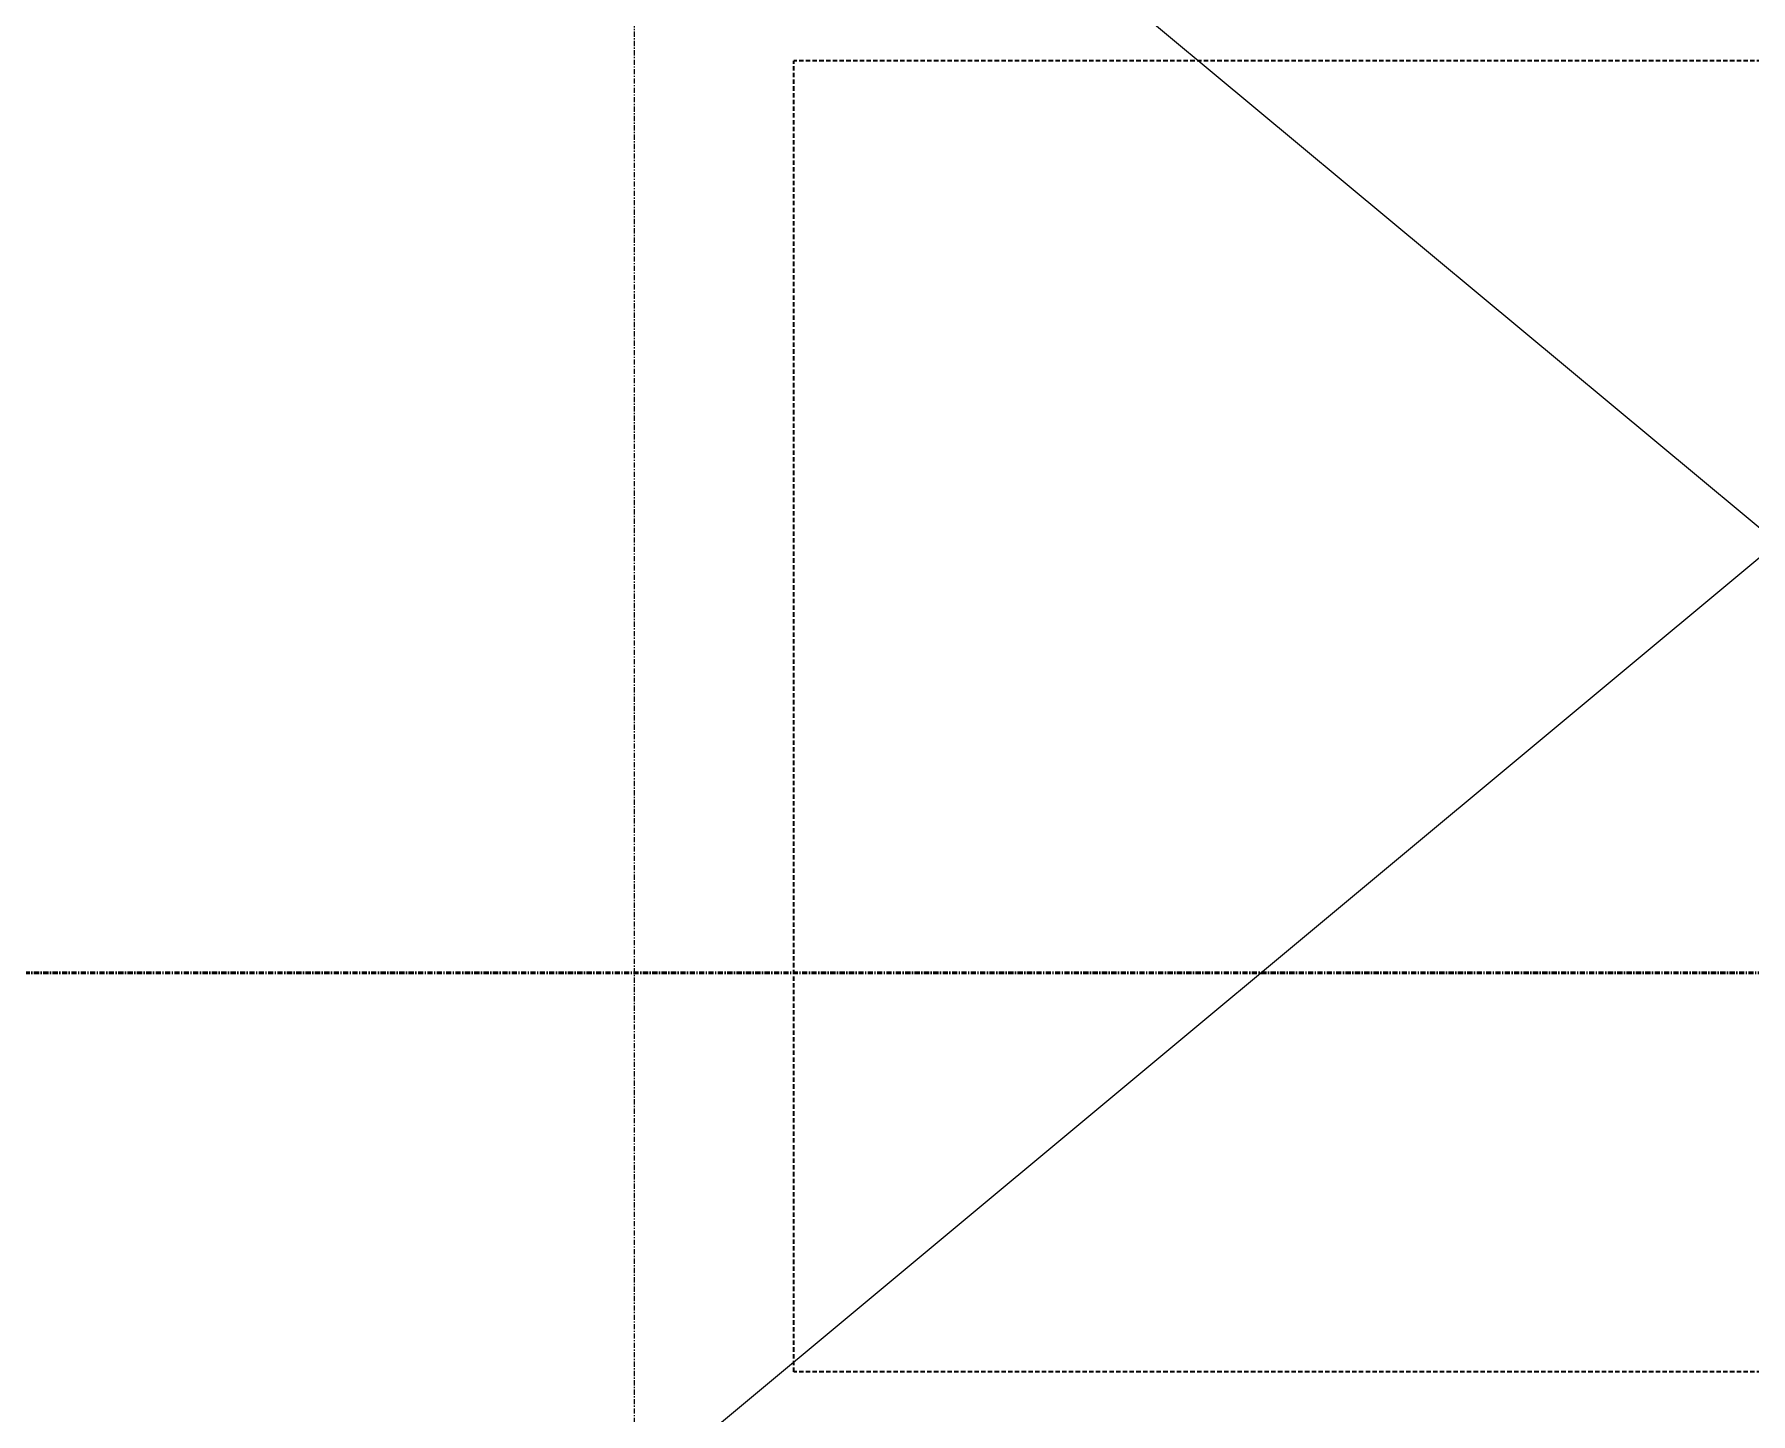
# Model space of a CAD drawing. Header units: millimetres. Extents: x -853432 to -773672, y -18171 to 22484.
# Drawn here: x -849768 to -847936, y 4669 to 6142 of the extents above; entities that cross this region are included whole.
import ezdxf

# ---------------------------------------------------------------- set-up
doc = ezdxf.new("R2010")
doc.units = ezdxf.units.MM
doc.linetypes.add('DPA_Grid _ Level 100', pattern=[10, 5.5, -1.6, 1.3, -1.6])
doc.linetypes.add('Hidden', pattern=[7.2, 4.7, -2.5])
for name, color, linetype, lineweight in [('_ _ A-DETL-OPENING', 1, 'Continuous', 25), ('A-GENM', 1, 'Continuous', 9), ('G-ANNO-SECL', 3, 'Continuous', 9), ('S-GRID', 251, 'Continuous', 9)]:
    doc.layers.add(name, color=color, linetype=linetype, lineweight=lineweight)

# ---------------------------------------------------------------- blocks, each defined once
blk = doc.blocks.new('LIFT-OTIS - Lift - 1400x2300-For Station-12199838-4251-01 ENLARGED CONCOURSE LEVEL - REFLECTED CEILING PLAN - SHEET 2')
at = {"layer": 'A-GENM', "linetype": 'Hidden', "lineweight": 35}
for p, q in [((-625, -425), (-625, -2725)), ((775, -425), (775, -2725)), ((775, -2725), (-625, -2725))]:
    blk.add_line(p, q, dxfattribs=at)
blk = doc.blocks.new('*U2464')
at = {"layer": '_ _ A-DETL-OPENING'}
for p, q in [((-10525, 3270), (-13490.1, 799.1)), ((-13490.1, 3240.9), (-10525, 770))]:
    blk.add_line(p, q, dxfattribs=at)
at = {"layer": 'S-GRID', "linetype": 'DPA_Grid _ Level 100'}
blk.add_line((-13245, -21399.8), (-13245, 17622.8), dxfattribs=at)

msp = doc.modelspace()

# ---------------------------------------------------------------- linework, layer by layer
at = {"layer": 'G-ANNO-SECL', "linetype": 'DPA_Grid _ Level 100', "lineweight": 50}
msp.add_line((-851328.4, 5139.9), (-777536.2, 5139.9), dxfattribs=at)

# ---------------------------------------------------------------- block references
msp.add_blockref('*U2464', (-835882.4, 3579))
at = {"layer": 'A-GENM', "rotation": 270}
msp.add_blockref('LIFT-OTIS - Lift - 1400x2300-For Station-12199838-4251-01 ENLARGED CONCOURSE LEVEL - REFLECTED CEILING PLAN - SHEET 2', (-846232.4, 5488.6), dxfattribs=at)

doc.saveas('drawing.dxf')
